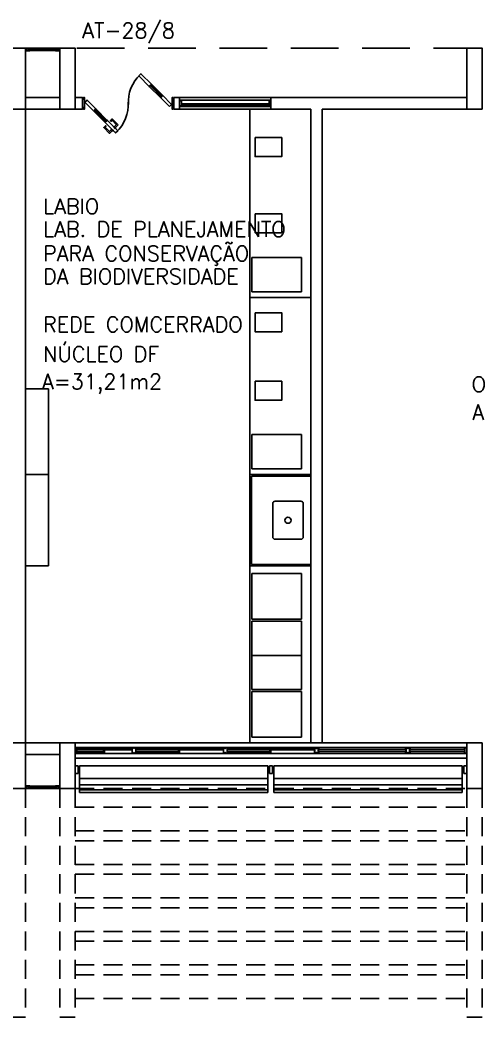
# Model space of a CAD drawing. Header units: millimetres. Extents: x 2128 to 2646, y 1972 to 2207.
# Drawn here: x 2334.74 to 2340.76, y 2006.32 to 2019.41 of the extents above; entities that cross this region are included whole.
import ezdxf

# ---------------------------------------------------------------- set-up
doc = ezdxf.new("R2010")
doc.units = ezdxf.units.MM
doc.linetypes.add('HIDDEN', pattern=[0.375, 0.25, -0.125])
doc.linetypes.add('HIDDEN2', pattern=[4.7625, 3.175, -1.5875])
for name, color, linetype in [('AM-PROJEÇÃO', 1, 'HIDDEN2'), ('AR-ALV', 2, 'Continuous'), ('AR-ARMÁRIOINF', 1, 'Continuous'), ('AR-ARMÁRIOSUP', 1, 'Continuous'), ('AR-BANCADAS', 1, 'Continuous'), ('AR-ESQ', 1, 'Continuous'), ('AR-ESTC', 3, 'Continuous'), ('AR-LAY-OUT-EQUIPAMENTOS', 1, 'Continuous'), ('AR-PORTA', 1, 'Continuous'), ('AR-PROJ', 1, 'HIDDEN'), ('BC- VISTA', 1, 'Continuous'), ('BC-CUBA', 1, 'Continuous'), ('BR-LINHAS', 1, 'Continuous'), ('BR-MONTANTE', 242, 'Continuous'), ('BR-PAINEL', 1, 'Continuous'), ('BR-SUPORTE', 1, 'Continuous'), ('COZ1', 1, 'Continuous'), ('DT-ESQ-BAGUETE-C', 1, 'Continuous'), ('DT-ESQ-BAGUETE-V', 1, 'Continuous'), ('DT-ESQ-CHAPA DOBRADA-V', 1, 'Continuous'), ('DT-ESQ-MARCO-V', 1, 'Continuous'), ('DT-ESQ-PERFIL CADEIRA-C', 2, 'Continuous'), ('DT-ESQ-PERFIL CADEIRA-V', 2, 'Continuous'), ('DT-ESQ-PERFIL U SIMPLES-C', 2, 'Continuous'), ('DT-ESQ-PERFIL U-C', 2, 'Continuous'), ('DT-ESQ-PERFIL U-V', 1, 'Continuous'), ('DT-ESQ-VENEZIANA-C', 1, 'Continuous'), ('DT-ESQ-VENEZIANA-V', 1, 'Continuous'), ('DT-ESQ-VIDRO-C', 2, 'Continuous'), ('DT-TXTMOD', 1, 'Continuous'), ('ENDEREÇO', 2, 'Continuous'), ('maçaneta', 1, 'Continuous'), ('mov', 1, 'Continuous'), ('PG-PROJ', 1, 'HIDDEN'), ('PM-PERFIL U-C', 2, 'Continuous'), ('PM-VIDRO', 2, 'Continuous'), ('pm1', 2, 'Continuous'), ('pm2', 2, 'Continuous'), ('TEXTO', 2, 'Continuous'), ('Área', 2, 'Continuous')]:
    doc.layers.add(name, color=color, linetype=linetype)
doc.styles.add('S10', font='simplex.shx', dxfattribs={"height": 0.1})
doc.styles.add('UNB-100', font='simplex.shx', dxfattribs={"height": 0.2})
doc.styles.add('UNB1-100', font='simplex.shx', dxfattribs={"height": 0.2})

# ---------------------------------------------------------------- blocks, each defined once
blk = doc.blocks.new('CUBAbnc-01P')
at = {"layer": 'COZ1'}
for p, q in [((-0.25, -0.4705), (-0.25, -0.1305)), ((-0.22, -0.1005), (0.22, -0.1005)), ((0.25, -0.4705), (0.25, -0.1305)), ((-0.22, -0.5005), (0.22, -0.5005))]:
    blk.add_line(p, q, dxfattribs=at)
blk.add_circle((0, -0.3005), 0.04, dxfattribs=at)
for centre, start, end in [((-0.22, -0.1305), 90, 180), ((0.22, -0.1305), 0, 90), ((-0.22, -0.4705), 180, 270), ((0.22, -0.4705), 270, 0)]:
    blk.add_arc(centre, 0.03, start, end, dxfattribs=at)
blk = doc.blocks.new('BCP01')
at = {"layer": 'BC- VISTA'}
for p, q in [((0, -0.02), (0.78, -0.02)), ((0.78, -0.02), (0.78, -1.18)), ((0.78, -1.18), (0, -1.18))]:
    blk.add_line(p, q, dxfattribs=at)
blk.add_lwpolyline([(0.8, 0), (0.8, -1.2), (0, -1.2), (0, 0)], close=True, dxfattribs=at)
at = {"layer": 'BC-CUBA', "rotation": 90}
blk.add_blockref('CUBAbnc-01P', (0, -0.6), dxfattribs=at)
blk = doc.blocks.new('PS3')
at = {"layer": 'AM-PROJEÇÃO'}
blk.add_lwpolyline([(0.3, 0), (0.3, -1.125), (0, -1.125), (0, 0)], close=True, dxfattribs=at)
blk = doc.blocks.new('PS4')
at = {"layer": 'AM-PROJEÇÃO'}
blk.add_lwpolyline([(0.3, 0), (0.3, -1.2), (0, -1.2), (0, 0)], close=True, dxfattribs=at)
blk = doc.blocks.new('BCP17')
at = {"layer": 'BC- VISTA'}
blk.add_lwpolyline([(0.8, 0), (0.8, -2.325), (0, -2.325), (0, 0)], close=True, dxfattribs=at)
blk = doc.blocks.new('AIRG2')
at = {"layer": 'AM-PROJEÇÃO'}
blk.add_lwpolyline([(0, 0), (0.6, 0), (0.6, -0.65), (0, -0.65)], close=True, dxfattribs=at)
blk = doc.blocks.new('AIRG1')
at = {"layer": 'AM-PROJEÇÃO'}
blk.add_lwpolyline([(0, 0), (0.45, 0), (0.45, -0.65), (0, -0.65)], close=True, dxfattribs=at)
blk = doc.blocks.new('BCP18')
at = {"layer": 'BC- VISTA'}
blk.add_lwpolyline([(0.8, 0), (0.8, -2.475), (0, -2.475), (0, 0)], close=True, dxfattribs=at)
blk = doc.blocks.new('EF39-P')
at = {"layer": 'DT-ESQ-BAGUETE-C', "ltscale": 0.1}
for points in [[(0.073, -0.125), (0.06, -0.125), (0.06, -0.124), (0.073, -0.124, 0.414214), (0.073, -0.123), (0.073, -0.112, 0.414214), (0.073, -0.112), (0.06, -0.112), (0.06, -0.11), (0.073, -0.11, -0.414214), (0.075, -0.112), (0.075, -0.124, -0.414214)], [(0.339, -0.125), (0.352, -0.125), (0.352, -0.124), (0.339, -0.124, -0.414214), (0.339, -0.123), (0.339, -0.112, -0.414214), (0.339, -0.112), (0.352, -0.112), (0.352, -0.11), (0.339, -0.11, 0.414214), (0.337, -0.112), (0.337, -0.124, 0.414214)], [(0.422, -0.08), (0.409, -0.08), (0.409, -0.078), (0.422, -0.078, 0.414214), (0.422, -0.078), (0.422, -0.067, 0.414214), (0.422, -0.067), (0.409, -0.067), (0.409, -0.065), (0.422, -0.065, -0.414214), (0.424, -0.067), (0.424, -0.078, -0.414214)], [(0.702, -0.08), (0.715, -0.08), (0.715, -0.078), (0.702, -0.078, -0.414214), (0.702, -0.078), (0.702, -0.067, -0.414214), (0.702, -0.067), (0.715, -0.067), (0.715, -0.065), (0.702, -0.065, 0.414214), (0.7, -0.067), (0.7, -0.078, 0.414214)], [(0.848, -0.125), (0.835, -0.125), (0.835, -0.124), (0.848, -0.124, 0.414214), (0.848, -0.123), (0.848, -0.112, 0.414214), (0.848, -0.112), (0.835, -0.112), (0.835, -0.11), (0.848, -0.11, -0.414214), (0.85, -0.112), (0.85, -0.124, -0.414214)], [(1.326, -0.125), (1.34, -0.125), (1.34, -0.124), (1.327, -0.124, -0.414214), (1.326, -0.123), (1.326, -0.112, -0.414214), (1.327, -0.112), (1.34, -0.112), (1.34, -0.11), (1.326, -0.11, 0.414214), (1.325, -0.112), (1.325, -0.124, 0.414214)], [(1.41, -0.08), (1.396, -0.08), (1.396, -0.078), (1.409, -0.078, 0.414214), (1.41, -0.078), (1.41, -0.067, 0.414214), (1.409, -0.067), (1.396, -0.067), (1.396, -0.065), (1.41, -0.065, -0.414214), (1.411, -0.067), (1.411, -0.078, -0.414214)], [(1.901, -0.08), (1.915, -0.08), (1.915, -0.078), (1.902, -0.078, -0.414214), (1.901, -0.078), (1.901, -0.067, -0.414214), (1.902, -0.067), (1.915, -0.067), (1.915, -0.065), (1.901, -0.065, 0.414214), (1.9, -0.067), (1.9, -0.078, 0.414214)], [(2.048, -0.125), (2.035, -0.125), (2.035, -0.124), (2.048, -0.124, 0.414214), (2.048, -0.123), (2.048, -0.112, 0.414214), (2.048, -0.112), (2.035, -0.112), (2.035, -0.11), (2.048, -0.11, -0.414214), (2.05, -0.112), (2.05, -0.124, -0.414214)], [(2.526, -0.125), (2.54, -0.125), (2.54, -0.124), (2.527, -0.124, -0.414214), (2.526, -0.123), (2.526, -0.112, -0.414214), (2.527, -0.112), (2.54, -0.112), (2.54, -0.11), (2.526, -0.11, 0.414214), (2.525, -0.112), (2.525, -0.124, 0.414214)], [(2.61, -0.08), (2.596, -0.08), (2.596, -0.078), (2.609, -0.078, 0.414214), (2.61, -0.078), (2.61, -0.067, 0.414214), (2.609, -0.067), (2.596, -0.067), (2.596, -0.065), (2.61, -0.065, -0.414214), (2.611, -0.067), (2.611, -0.078, -0.414214)], [(3.101, -0.08), (3.115, -0.08), (3.115, -0.078), (3.102, -0.078, -0.414214), (3.101, -0.078), (3.101, -0.067, -0.414214), (3.102, -0.067), (3.115, -0.067), (3.115, -0.065), (3.101, -0.065, 0.414214), (3.1, -0.067), (3.1, -0.078, 0.414214)]]:
    blk.add_lwpolyline(points, format="xyb", close=True, dxfattribs=at)
at = {"layer": 'DT-ESQ-BAGUETE-V', "ltscale": 0.1}
for p, q in [((0.073, -0.11), (0.339, -0.11)), ((0.422, -0.065), (0.702, -0.065)), ((0.848, -0.11), (1.326, -0.11)), ((1.41, -0.065), (1.901, -0.065)), ((2.048, -0.11), (2.526, -0.11)), ((2.61, -0.065), (3.101, -0.065))]:
    blk.add_line(p, q, dxfattribs=at)
at = {"layer": 'DT-ESQ-CHAPA DOBRADA-V', "ltscale": 0.1}
for p, q in [((0.025, -0.077), (0.374, -0.077)), ((0.025, -0.08), (0.374, -0.08)), ((0.8, -0.077), (1.361, -0.077)), ((0.8, -0.08), (1.361, -0.08)), ((2, -0.077), (2.561, -0.077)), ((2, -0.08), (2.561, -0.08))]:
    blk.add_line(p, q, dxfattribs=at)
at = {"layer": 'DT-ESQ-MARCO-V', "ltscale": 0.1}
for p, q in [((3.198, -0.06), (4.351, -0.06)), ((4.398, -0.06), (5.126, -0.06)), ((3.198, -0.14), (4.351, -0.14)), ((4.398, -0.14), (5.126, -0.14))]:
    blk.add_line(p, q, dxfattribs=at)
at = {"layer": 'DT-ESQ-PERFIL CADEIRA-C', "ltscale": 0.1}
for p, q in [((0.376, -0.088), (0.422, -0.088)), ((0.75, -0.088), (0.702, -0.088)), ((1.363, -0.088), (1.41, -0.088)), ((1.95, -0.088), (1.901, -0.088)), ((2.563, -0.088), (2.61, -0.088)), ((3.15, -0.088), (3.101, -0.088)), ((0.025, -0.134), (0.073, -0.134)), ((0.385, -0.134), (0.339, -0.134)), ((0.8, -0.134), (0.848, -0.134)), ((1.373, -0.134), (1.326, -0.134)), ((2, -0.134), (2.048, -0.134)), ((2.573, -0.134), (2.526, -0.134))]:
    blk.add_line(p, q, dxfattribs=at)
for points in [[(0.073, -0.135), (0.025, -0.135), (0.025, -0.134), (0.06, -0.134, -0.198912), (0.059, -0.133, -0.198913), (0.058, -0.132), (0.058, -0.112, 0.414214), (0.058, -0.112), (0.025, -0.112), (0.025, -0.11), (0.058, -0.11, -0.414214), (0.06, -0.112), (0.06, -0.124), (0.06, -0.125), (0.06, -0.132), (0.073, -0.132, -1)], [(0.339, -0.132, 1), (0.339, -0.135), (0.385, -0.135, 0.414214), (0.387, -0.133), (0.387, -0.112, 0.414214), (0.385, -0.11), (0.354, -0.11, 0.414214), (0.352, -0.112), (0.352, -0.132)], [(0.352, -0.134, 0.198913), (0.354, -0.133, 0.198913), (0.354, -0.132), (0.354, -0.112, -0.414214), (0.354, -0.112), (0.385, -0.112, -0.414214), (0.386, -0.112), (0.386, -0.133, -0.414214), (0.385, -0.134)], [(0.422, -0.087, -1), (0.422, -0.09), (0.376, -0.09, -0.414214), (0.374, -0.088), (0.374, -0.067, -0.414214), (0.376, -0.065), (0.407, -0.065, -0.414214), (0.409, -0.067), (0.409, -0.087)], [(0.409, -0.088, -0.198913), (0.408, -0.088, -0.198913), (0.407, -0.087), (0.407, -0.067, 0.414214), (0.407, -0.067), (0.376, -0.067, 0.414214), (0.375, -0.067), (0.375, -0.088, 0.414214), (0.376, -0.088)], [(0.702, -0.09), (0.75, -0.09), (0.75, -0.088), (0.715, -0.088, 0.198912), (0.716, -0.088, 0.198913), (0.716, -0.087), (0.716, -0.067, -0.414214), (0.717, -0.067), (0.75, -0.067), (0.75, -0.065), (0.716, -0.065, 0.414214), (0.715, -0.067), (0.715, -0.078), (0.715, -0.08), (0.715, -0.087), (0.702, -0.087, 1)], [(0.848, -0.135), (0.8, -0.135), (0.8, -0.134), (0.835, -0.134, -0.198912), (0.834, -0.133, -0.198913), (0.833, -0.132), (0.833, -0.112, 0.414214), (0.833, -0.112), (0.8, -0.112), (0.8, -0.11), (0.833, -0.11, -0.414214), (0.835, -0.112), (0.835, -0.124), (0.835, -0.125), (0.835, -0.132), (0.848, -0.132, -1)], [(1.326, -0.132, 1), (1.326, -0.135), (1.373, -0.135, 0.414214), (1.375, -0.133), (1.375, -0.112, 0.414214), (1.373, -0.11), (1.341, -0.11, 0.414214), (1.34, -0.112), (1.34, -0.132)], [(1.34, -0.134, 0.198913), (1.341, -0.133, 0.198913), (1.341, -0.132), (1.341, -0.112, -0.414214), (1.342, -0.112), (1.373, -0.112, -0.414214), (1.373, -0.112), (1.373, -0.133, -0.414214), (1.373, -0.134)], [(1.41, -0.087, -1), (1.41, -0.09), (1.363, -0.09, -0.414214), (1.361, -0.088), (1.361, -0.067, -0.414214), (1.363, -0.065), (1.395, -0.065, -0.414214), (1.396, -0.067), (1.396, -0.087)], [(1.396, -0.088, -0.198913), (1.395, -0.088, -0.198913), (1.395, -0.087), (1.395, -0.067, 0.414214), (1.394, -0.067), (1.363, -0.067, 0.414214), (1.363, -0.067), (1.363, -0.088, 0.414214), (1.363, -0.088)], [(1.901, -0.09), (1.95, -0.09), (1.95, -0.088), (1.915, -0.088, 0.198912), (1.916, -0.088, 0.198913), (1.916, -0.087), (1.916, -0.067, -0.414214), (1.917, -0.067), (1.95, -0.067), (1.95, -0.065), (1.916, -0.065, 0.414214), (1.915, -0.067), (1.915, -0.078), (1.915, -0.08), (1.915, -0.087), (1.901, -0.087, 1)], [(2.048, -0.135), (2, -0.135), (2, -0.134), (2.035, -0.134, -0.198912), (2.034, -0.133, -0.198913), (2.033, -0.132), (2.033, -0.112, 0.414214), (2.033, -0.112), (2, -0.112), (2, -0.11), (2.033, -0.11, -0.414214), (2.035, -0.112), (2.035, -0.124), (2.035, -0.125), (2.035, -0.132), (2.048, -0.132, -1)], [(2.526, -0.132, 1), (2.526, -0.135), (2.573, -0.135, 0.414214), (2.575, -0.133), (2.575, -0.112, 0.414214), (2.573, -0.11), (2.541, -0.11, 0.414214), (2.54, -0.112), (2.54, -0.132)], [(2.54, -0.134, 0.198913), (2.541, -0.133, 0.198913), (2.541, -0.132), (2.541, -0.112, -0.414214), (2.542, -0.112), (2.573, -0.112, -0.414214), (2.573, -0.112), (2.573, -0.133, -0.414214), (2.573, -0.134)], [(2.61, -0.087, -1), (2.61, -0.09), (2.563, -0.09, -0.414214), (2.561, -0.088), (2.561, -0.067, -0.414214), (2.563, -0.065), (2.595, -0.065, -0.414214), (2.596, -0.067), (2.596, -0.087)], [(2.596, -0.088, -0.198913), (2.595, -0.088, -0.198913), (2.595, -0.087), (2.595, -0.067, 0.414214), (2.594, -0.067), (2.563, -0.067, 0.414214), (2.563, -0.067), (2.563, -0.088, 0.414214), (2.563, -0.088)], [(3.101, -0.09), (3.15, -0.09), (3.15, -0.088), (3.115, -0.088, 0.198912), (3.116, -0.088, 0.198913), (3.116, -0.087), (3.116, -0.067, -0.414214), (3.117, -0.067), (3.15, -0.067), (3.15, -0.065), (3.116, -0.065, 0.414214), (3.115, -0.067), (3.115, -0.078), (3.115, -0.08), (3.115, -0.087), (3.101, -0.087, 1)]]:
    blk.add_lwpolyline(points, format="xyb", close=True, dxfattribs=at)
at = {"layer": 'DT-ESQ-PERFIL CADEIRA-V', "ltscale": 0.1}
for p, q in [((0.407, -0.09), (0.702, -0.09)), ((1.395, -0.09), (1.901, -0.09)), ((2.595, -0.09), (3.101, -0.09)), ((0.073, -0.135), (0.339, -0.135)), ((0.848, -0.135), (1.326, -0.135)), ((2.048, -0.135), (2.526, -0.135))]:
    blk.add_line(p, q, dxfattribs=at)
at = {"layer": 'DT-ESQ-PERFIL U SIMPLES-C', "ltscale": 0.1}
for points in [[(0.376, -0.102), (0.384, -0.102), (0.384, -0.1), (0.376, -0.1, -0.414214), (0.375, -0.1), (0.375, -0.092, -0.414214), (0.376, -0.091), (0.384, -0.091), (0.384, -0.09), (0.376, -0.09, 0.414214), (0.374, -0.092), (0.374, -0.1, 0.414214)], [(0.385, -0.098), (0.377, -0.098), (0.377, -0.1), (0.385, -0.1, -0.414214), (0.386, -0.1), (0.386, -0.108, -0.414214), (0.385, -0.108), (0.377, -0.108), (0.377, -0.11), (0.385, -0.11, 0.414214), (0.387, -0.108), (0.387, -0.1, 0.414214)], [(1.363, -0.102), (1.371, -0.102), (1.371, -0.1), (1.363, -0.1, -0.414214), (1.363, -0.1), (1.363, -0.092, -0.414214), (1.363, -0.091), (1.371, -0.091), (1.371, -0.09), (1.363, -0.09, 0.414214), (1.361, -0.092), (1.361, -0.1, 0.414214)], [(1.373, -0.098), (1.365, -0.098), (1.365, -0.1), (1.373, -0.1, -0.414214), (1.373, -0.1), (1.373, -0.108, -0.414214), (1.373, -0.108), (1.365, -0.108), (1.365, -0.11), (1.373, -0.11, 0.414214), (1.375, -0.108), (1.375, -0.1, 0.414214)], [(2.563, -0.102), (2.571, -0.102), (2.571, -0.1), (2.563, -0.1, -0.414214), (2.563, -0.1), (2.563, -0.092, -0.414214), (2.563, -0.091), (2.571, -0.091), (2.571, -0.09), (2.563, -0.09, 0.414214), (2.561, -0.092), (2.561, -0.1, 0.414214)], [(2.573, -0.098), (2.565, -0.098), (2.565, -0.1), (2.573, -0.1, -0.414214), (2.573, -0.1), (2.573, -0.108, -0.414214), (2.573, -0.108), (2.565, -0.108), (2.565, -0.11), (2.573, -0.11, 0.414214), (2.575, -0.108), (2.575, -0.1, 0.414214)]]:
    blk.add_lwpolyline(points, format="xyb", close=True, dxfattribs=at)
at = {"layer": 'DT-ESQ-PERFIL U-C', "ltscale": 0.1}
for points in [[(0, -0.062, -0.414214), (0.001, -0.06), (0.023, -0.06, -0.414214), (0.025, -0.062), (0.025, -0.139, -0.414214), (0.023, -0.14), (0.001, -0.14, -0.414214), (0, -0.139), (0, -0.125), (0.001, -0.125), (0.001, -0.138, 0.414214), (0.002, -0.139), (0.023, -0.139, 0.414214), (0.023, -0.138), (0.023, -0.062, 0.414214), (0.023, -0.062), (0.002, -0.062, 0.414214), (0.001, -0.062), (0.001, -0.075), (0, -0.075)], [(0.775, -0.062, 0.414214), (0.773, -0.06), (0.751, -0.06, 0.414214), (0.75, -0.062), (0.75, -0.139, 0.414214), (0.751, -0.14), (0.773, -0.14, 0.414214), (0.775, -0.139), (0.775, -0.125), (0.773, -0.125), (0.773, -0.138, -0.414214), (0.773, -0.139), (0.752, -0.139, -0.414214), (0.751, -0.138), (0.751, -0.062, -0.414214), (0.752, -0.062), (0.773, -0.062, -0.414214), (0.773, -0.062), (0.773, -0.075), (0.775, -0.075)], [(0.775, -0.062, -0.414214), (0.776, -0.06), (0.798, -0.06, -0.414214), (0.8, -0.062), (0.8, -0.139, -0.414214), (0.798, -0.14), (0.776, -0.14, -0.414214), (0.775, -0.139), (0.775, -0.125), (0.776, -0.125), (0.776, -0.138, 0.414214), (0.777, -0.139), (0.798, -0.139, 0.414214), (0.798, -0.138), (0.798, -0.062, 0.414214), (0.798, -0.062), (0.777, -0.062, 0.414214), (0.776, -0.062), (0.776, -0.075), (0.775, -0.075)], [(1.975, -0.062, 0.414214), (1.973, -0.06), (1.951, -0.06, 0.414214), (1.95, -0.062), (1.95, -0.139, 0.414214), (1.951, -0.14), (1.973, -0.14, 0.414214), (1.975, -0.139), (1.975, -0.125), (1.973, -0.125), (1.973, -0.138, -0.414214), (1.973, -0.139), (1.952, -0.139, -0.414214), (1.951, -0.138), (1.951, -0.062, -0.414214), (1.952, -0.062), (1.973, -0.062, -0.414214), (1.973, -0.062), (1.973, -0.075), (1.975, -0.075)], [(1.975, -0.062, -0.414214), (1.976, -0.06), (1.998, -0.06, -0.414214), (2, -0.062), (2, -0.139, -0.414214), (1.998, -0.14), (1.976, -0.14, -0.414214), (1.975, -0.139), (1.975, -0.125), (1.976, -0.125), (1.976, -0.138, 0.414214), (1.977, -0.139), (1.998, -0.139, 0.414214), (1.998, -0.138), (1.998, -0.062, 0.414214), (1.998, -0.062), (1.977, -0.062, 0.414214), (1.976, -0.062), (1.976, -0.075), (1.975, -0.075)], [(3.175, -0.062, 0.414214), (3.173, -0.06), (3.151, -0.06, 0.414214), (3.15, -0.062), (3.15, -0.139, 0.414214), (3.151, -0.14), (3.173, -0.14, 0.414214), (3.175, -0.139), (3.175, -0.125), (3.173, -0.125), (3.173, -0.138, -0.414214), (3.173, -0.139), (3.152, -0.139, -0.414214), (3.151, -0.138), (3.151, -0.062, -0.414214), (3.152, -0.062), (3.173, -0.062, -0.414214), (3.173, -0.062), (3.173, -0.075), (3.175, -0.075)], [(3.2, -0.123), (3.2, -0.086), (3.213, -0.086, 1), (3.213, -0.083), (3.2, -0.083), (3.2, -0.062, 0.414214), (3.198, -0.06), (3.176, -0.06, 0.414214), (3.175, -0.062), (3.175, -0.075), (3.176, -0.075), (3.176, -0.062), (3.198, -0.062), (3.198, -0.083, 0.414214), (3.2, -0.084, 0.414214), (3.198, -0.086), (3.198, -0.123), (3.198, -0.139), (3.176, -0.139), (3.176, -0.125), (3.175, -0.125), (3.175, -0.139, 0.414214), (3.176, -0.14), (3.198, -0.14, 0.414214), (3.2, -0.139)], [(3.215, -0.086), (3.201, -0.086, 0.414214), (3.2, -0.087), (3.2, -0.114, 0.414214), (3.201, -0.116), (3.215, -0.116), (3.215, -0.114), (3.201, -0.114), (3.201, -0.087), (3.215, -0.087)], [(4.35, -0.123), (4.35, -0.086), (4.336, -0.086, -1), (4.336, -0.083), (4.35, -0.083), (4.35, -0.062, -0.414214), (4.351, -0.06), (4.373, -0.06, -0.414214), (4.375, -0.062), (4.375, -0.075), (4.373, -0.075), (4.373, -0.062), (4.351, -0.062), (4.351, -0.083, -0.414214), (4.35, -0.084, -0.414214), (4.351, -0.086), (4.351, -0.123), (4.351, -0.139), (4.373, -0.139), (4.373, -0.125), (4.375, -0.125), (4.375, -0.139, -0.414214), (4.373, -0.14), (4.351, -0.14, -0.414214), (4.35, -0.139)], [(4.335, -0.086), (4.348, -0.086, -0.414214), (4.35, -0.087), (4.35, -0.114, -0.414214), (4.348, -0.116), (4.335, -0.116), (4.335, -0.114), (4.348, -0.114), (4.348, -0.087), (4.335, -0.087)], [(4.4, -0.123), (4.4, -0.086), (4.413, -0.086, 1), (4.413, -0.083), (4.4, -0.083), (4.4, -0.062, 0.414214), (4.398, -0.06), (4.376, -0.06, 0.414214), (4.375, -0.062), (4.375, -0.075), (4.376, -0.075), (4.376, -0.062), (4.398, -0.062), (4.398, -0.083, 0.414214), (4.4, -0.084, 0.414214), (4.398, -0.086), (4.398, -0.123), (4.398, -0.139), (4.376, -0.139), (4.376, -0.125), (4.375, -0.125), (4.375, -0.139, 0.414214), (4.376, -0.14), (4.398, -0.14, 0.414214), (4.4, -0.139)], [(4.415, -0.086), (4.401, -0.086, 0.414214), (4.4, -0.087), (4.4, -0.114, 0.414214), (4.401, -0.116), (4.415, -0.116), (4.415, -0.114), (4.401, -0.114), (4.401, -0.087), (4.415, -0.087)], [(5.125, -0.123), (5.125, -0.086), (5.111, -0.086, -1), (5.111, -0.083), (5.125, -0.083), (5.125, -0.062, -0.414214), (5.126, -0.06), (5.148, -0.06, -0.414214), (5.15, -0.062), (5.15, -0.075), (5.148, -0.075), (5.148, -0.062), (5.126, -0.062), (5.126, -0.083, -0.414214), (5.125, -0.084, -0.414214), (5.126, -0.086), (5.126, -0.123), (5.126, -0.139), (5.148, -0.139), (5.148, -0.125), (5.15, -0.125), (5.15, -0.139, -0.414214), (5.148, -0.14), (5.126, -0.14, -0.414214), (5.125, -0.139)], [(5.11, -0.086), (5.123, -0.086, -0.414214), (5.125, -0.087), (5.125, -0.114, -0.414214), (5.123, -0.116), (5.11, -0.116), (5.11, -0.114), (5.123, -0.114), (5.123, -0.087), (5.11, -0.087)]]:
    blk.add_lwpolyline(points, format="xyb", close=True, dxfattribs=at)
for points in [[(3.2, -0.084), (3.213, -0.084)], [(4.35, -0.084), (4.336, -0.084)], [(4.4, -0.084), (4.413, -0.084)], [(5.125, -0.084), (5.111, -0.084)]]:
    blk.add_lwpolyline(points, dxfattribs=at)
at = {"layer": 'DT-ESQ-PERFIL U-V', "ltscale": 0.1}
for p, q in [((0.023, -0.06), (0.751, -0.06)), ((0.798, -0.06), (1.951, -0.06)), ((1.998, -0.06), (3.151, -0.06)), ((0.023, -0.14), (0.751, -0.14)), ((0.798, -0.14), (1.951, -0.14)), ((1.998, -0.14), (3.151, -0.14))]:
    blk.add_line(p, q, dxfattribs=at)
at = {"layer": 'DT-ESQ-VENEZIANA-C', "ltscale": 0.1}
for p, q in [((3.201, -0.113), (4.348, -0.113)), ((3.201, -0.114), (4.348, -0.114)), ((4.401, -0.113), (5.123, -0.113)), ((4.401, -0.114), (5.123, -0.114))]:
    blk.add_line(p, q, dxfattribs=at)
at = {"layer": 'DT-ESQ-VENEZIANA-V', "ltscale": 0.1}
for p, q in [((3.201, -0.087), (4.348, -0.087)), ((4.401, -0.087), (5.123, -0.087))]:
    blk.add_line(p, q, dxfattribs=at)
at = {"layer": 'DT-ESQ-VIDRO-C', "ltscale": 0.1}
for points in [[(0.063, -0.13), (0.063, -0.127), (0.349, -0.127), (0.349, -0.13)], [(0.712, -0.085), (0.712, -0.082), (0.411, -0.082), (0.411, -0.085)], [(0.838, -0.13), (0.838, -0.127), (1.337, -0.127), (1.337, -0.13)], [(1.912, -0.085), (1.912, -0.082), (1.399, -0.082), (1.399, -0.085)], [(2.038, -0.13), (2.038, -0.127), (2.537, -0.127), (2.537, -0.13)], [(3.112, -0.085), (3.112, -0.082), (2.599, -0.082), (2.599, -0.085)]]:
    blk.add_lwpolyline(points, close=True, dxfattribs=at)
at = {"layer": 'DT-TXTMOD', "ltscale": 0.1, "style": 'S10', "flags": 3}
for tag, p in [('M01', (0.025, -0.28)), ('M02', (0.325, -0.28)), ('M03', (0.627, -0.28)), ('M04', (0.929, -0.28)), ('M05', (1.231, -0.28)), ('M06', (1.532, -0.28)), ('M07', (1.834, -0.28)), ('M08', (2.136, -0.28)), ('M09', (2.438, -0.28)), ('M10', (2.739, -0.28)), ('M11', (3.041, -0.28)), ('M12', (3.343, -0.28)), ('M13', (3.645, -0.28)), ('M14', (3.946, -0.28)), ('M15', (4.248, -0.28)), ('M16', (4.55, -0.28)), ('M17', (4.852, -0.28))]:
    blk.add_attdef(tag, p, '', height=0.1, dxfattribs=at)
blk = doc.blocks.new('EF01-P')
at = {"layer": 'DT-ESQ-BAGUETE-C', "ltscale": 0.1}
for points in [[(0.002, 0.035), (0.015, 0.035), (0.015, 0.033), (0.002, 0.033), (0.002, 0.005), (0.015, 0.005), (0.015, 0.004), (0.002, 0.004, -0.414214), (0, 0.005), (0, 0.033, -0.414214)], [(0.448, 0.035), (0.435, 0.035), (0.435, 0.033), (0.448, 0.033), (0.448, 0.005), (0.435, 0.005), (0.435, 0.004), (0.448, 0.004, 0.414214), (0.45, 0.005), (0.45, 0.033, 0.414214)]]:
    blk.add_lwpolyline(points, format="xyb", close=True, dxfattribs=at)
at = {"layer": 'DT-ESQ-PERFIL CADEIRA-C', "ltscale": 0.1}
for points in [[(0.01, 0.002), (0.01, 0.003), (0.002, 0.003, 1), (0.002, 0), (0.015, 0, 0.414214), (0.016, 0.002), (0.016, 0.033), (0.043, 0.033)], [(0.043, 0.006), (0.018, 0.006), (0.018, 0.016), (0.016, 0.016), (0.016, 0.006, 0.414214), (0.018, 0.005), (0.043, 0.005), (0.056, 0.005, 1), (0.056, 0.008), (0.043, 0.008), (0.043, 0.02), (0.043, 0.032), (0.056, 0.032, 1), (0.056, 0.035), (0.043, 0.035), (0.016, 0.035, 0.414214), (0.015, 0.033), (0.015, 0.002), (0.002, 0.002)], [(0.041, 0.02), (0.041, 0.032, -0.414214), (0.043, 0.033), (0.056, 0.033)], [(0.041, 0.02), (0.041, 0.008, 0.414214), (0.043, 0.006), (0.056, 0.006)], [(0.407, 0.006), (0.432, 0.006), (0.432, 0.016), (0.433, 0.016), (0.433, 0.006, -0.414214), (0.432, 0.005), (0.407, 0.005), (0.394, 0.005, -1), (0.394, 0.008), (0.407, 0.008), (0.407, 0.02), (0.407, 0.032), (0.394, 0.032, -1), (0.394, 0.035), (0.407, 0.035), (0.433, 0.035, -0.414214), (0.435, 0.033), (0.435, 0.002), (0.448, 0.002)], [(0.408, 0.02), (0.408, 0.032, 0.414214), (0.407, 0.033), (0.394, 0.033)], [(0.408, 0.02), (0.408, 0.008, -0.414214), (0.407, 0.006), (0.394, 0.006)], [(0.44, 0.002), (0.44, 0.003), (0.448, 0.003, -1), (0.448, 0), (0.435, 0, -0.414214), (0.433, 0.002), (0.433, 0.033), (0.407, 0.033)]]:
    blk.add_lwpolyline(points, format="xyb", dxfattribs=at)
at = {"layer": 'DT-ESQ-PERFIL CADEIRA-V', "ltscale": 0.1}
blk.add_line((0.015, 0), (0.435, 0), dxfattribs=at)
at = {"layer": 'DT-ESQ-VENEZIANA-C', "ltscale": 0.1}
for p, q in [((0.043, 0.011), (0.407, 0.011)), ((0.043, 0.009), (0.407, 0.009))]:
    blk.add_line(p, q, dxfattribs=at)
at = {"layer": 'DT-ESQ-VENEZIANA-V', "ltscale": 0.1}
blk.add_line((0.043, 0.031), (0.407, 0.031), dxfattribs=at)
blk = doc.blocks.new('BR-MODULO1')
at = {"layer": 'BR-LINHAS'}
for p, q in [((0.06, -0.265), (2.535, -0.265)), ((0.06, -0.352), (2.535, -0.352)), ((2.615, -0.265), (5.09, -0.265)), ((2.615, -0.352), (5.09, -0.352)), ((0.06, -0.415), (2.535, -0.415)), ((2.615, -0.415), (5.09, -0.415))]:
    blk.add_line(p, q, dxfattribs=at)
at = {"layer": 'BR-MONTANTE'}
for p, q in [((0, -0.1), (0, -0.2)), ((0, -0.1), (0.04, -0.1)), ((0.04, -0.1), (0.04, -0.2)), ((2.555, -0.1), (2.595, -0.1)), ((2.555, -0.1), (2.555, -0.2)), ((2.595, -0.1), (2.595, -0.2)), ((5.11, -0.1), (5.11, -0.2)), ((5.11, -0.1), (5.15, -0.1)), ((5.15, -0.1), (5.15, -0.2)), ((0, -0.2), (0.04, -0.2)), ((2.555, -0.2), (2.595, -0.2)), ((5.11, -0.2), (5.15, -0.2))]:
    blk.add_line(p, q, dxfattribs=at)
at = {"layer": 'BR-PAINEL'}
for p, q in [((0.06, -0.1), (2.535, -0.1)), ((0.06, -0.1), (0.06, -0.45)), ((2.535, -0.1), (2.535, -0.45)), ((2.615, -0.1), (2.615, -0.45)), ((2.615, -0.1), (5.09, -0.1)), ((5.09, -0.1), (5.09, -0.45)), ((0.06, -0.45), (2.535, -0.45)), ((2.615, -0.45), (5.09, -0.45))]:
    blk.add_line(p, q, dxfattribs=at)
at = {"layer": 'BR-SUPORTE'}
for p, q in [((0.04, -0.14), (0.06, -0.14)), ((0.04, -0.16), (0.06, -0.16)), ((0.05, -0.14), (0.05, -0.16)), ((2.535, -0.14), (2.555, -0.14)), ((2.535, -0.16), (2.555, -0.16)), ((2.545, -0.14), (2.545, -0.16)), ((2.615, -0.14), (2.595, -0.14)), ((2.615, -0.16), (2.595, -0.16)), ((2.605, -0.14), (2.605, -0.16)), ((5.09, -0.14), (5.11, -0.14)), ((5.09, -0.16), (5.11, -0.16)), ((5.1, -0.14), (5.1, -0.16))]:
    blk.add_line(p, q, dxfattribs=at)
blk = doc.blocks.new('PG-MODULO1-PJ-B')
at = {"layer": 'PG-PROJ'}
for p, q in [((0, 0), (0, -3)), ((5.55, 0), (5.55, -3)), ((0.2, 0), (5.35, 0)), ((0.2, 0), (0.2, -3)), ((5.35, 0), (5.35, -3)), ((0.2, -0.245), (5.35, -0.245)), ((0.2, -0.555), (5.35, -0.555)), ((0.2, -0.685), (5.35, -0.685)), ((0.2, -0.995), (5.35, -0.995)), ((0.2, -1.125), (5.35, -1.125)), ((0.2, -1.435), (5.35, -1.435)), ((0.2, -1.565), (5.35, -1.565)), ((0.2, -1.875), (5.35, -1.875)), ((0.2, -2.005), (5.35, -2.005)), ((0.2, -2.315), (5.35, -2.315)), ((0.2, -2.445), (5.35, -2.445)), ((0.2, -2.755), (5.35, -2.755)), ((0.2, -3), (0, -3)), ((5.35, -3), (5.55, -3))]:
    blk.add_line(p, q, dxfattribs=at)
blk = doc.blocks.new('EF05B-P')
at = {"layer": 'DT-ESQ-BAGUETE-C', "ltscale": 0.1}
for points in [[(0.039, -0.05), (0.0255, -0.05), (0.0255, -0.0485), (0.039, -0.0485), (0.039, -0.0365), (0.0255, -0.0365), (0.0255, -0.035), (0.039, -0.035, -0.4142136), (0.0405, -0.0365), (0.0405, -0.0485, -0.4142136)], [(1.161, -0.05), (1.1745, -0.05), (1.1745, -0.0485), (1.161, -0.0485), (1.161, -0.0365), (1.1745, -0.0365), (1.1745, -0.035), (1.161, -0.035, 0.4142136), (1.1595, -0.0365), (1.1595, -0.0485, 0.4142136)]]:
    blk.add_lwpolyline(points, format="xyb", close=True, dxfattribs=at)
at = {"layer": 'DT-ESQ-BAGUETE-V', "ltscale": 0.1}
blk.add_line((1.161, -0.05), (0.039, -0.05), dxfattribs=at)
at = {"layer": 'DT-ESQ-CHAPA DOBRADA-V', "ltscale": 0.1}
blk.add_line((1.16, -0.067), (0.04, -0.067), dxfattribs=at)
at = {"layer": 'DT-ESQ-MARCO-V', "ltscale": 0.1}
for p, q in [((0.0235, -0.035), (1.1765, -0.035)), ((0.0235, -0.115), (1.1765, -0.115))]:
    blk.add_line(p, q, dxfattribs=at)
at = {"layer": 'DT-ESQ-PERFIL U-C', "ltscale": 0.1}
for points in [[(0.025, -0.0655), (0.025, -0.0655, 0.4142136), (0.0235, -0.067), (0.0235, -0.1135), (0.0015, -0.1135), (0.0015, -0.1), (0, -0.1), (0, -0.1135, 0.4142136), (0.0015, -0.115), (0.0235, -0.115, 0.4142136), (0.025, -0.1135), (0.025, -0.067), (0.04, -0.067, 1), (0.04, -0.064), (0.025, -0.064), (0.025, -0.0365, 0.4142136), (0.0235, -0.035), (0.0015, -0.035, 0.4142136), (0, -0.0365), (0, -0.05), (0.0015, -0.05), (0.0015, -0.0365), (0.0235, -0.0365), (0.0235, -0.064, 0.4142136), (0.025, -0.0655), (0.04, -0.0655)], [(1.175, -0.0655), (1.175, -0.0655, -0.4142136), (1.1765, -0.067), (1.1765, -0.1135), (1.1985, -0.1135), (1.1985, -0.1), (1.2, -0.1), (1.2, -0.1135, -0.4142136), (1.1985, -0.115), (1.1765, -0.115, -0.4142136), (1.175, -0.1135), (1.175, -0.067), (1.16, -0.067, -1), (1.16, -0.064), (1.175, -0.064), (1.175, -0.0365, -0.4142136), (1.1765, -0.035), (1.1985, -0.035, -0.4142136), (1.2, -0.0365), (1.2, -0.05), (1.1985, -0.05), (1.1985, -0.0365), (1.1765, -0.0365), (1.1765, -0.064, -0.4142136), (1.175, -0.0655), (1.16, -0.0655)]]:
    blk.add_lwpolyline(points, format="xyb", dxfattribs=at)
at = {"layer": 'DT-ESQ-VIDRO-C', "ltscale": 0.1}
blk.add_lwpolyline([(0.027, -0.062), (0.027, -0.052), (1.173, -0.052), (1.173, -0.062)], close=True, dxfattribs=at)
at = {"layer": 'DT-TXTMOD', "ltscale": 0.1, "style": 'S10', "flags": 3}
blk.add_attdef('EF05B', (0.05, 0), '', height=0.1, dxfattribs=at)
blk = doc.blocks.new('PM7B')
at = {"layer": 'maçaneta'}
for points in [[(0.732, -0.208), (0.771, -0.247), (0.785, -0.233), (0.758, -0.206, -0.414214), (0.758, -0.204), (0.813, -0.148), (0.827, -0.162), (0.834, -0.155), (0.81, -0.13)], [(0.806, -0.282), (0.845, -0.321), (0.923, -0.243), (0.898, -0.219), (0.891, -0.226), (0.905, -0.24), (0.849, -0.295, -0.414214), (0.847, -0.295), (0.82, -0.268)], [(0.845, -0.321), (0.806, -0.282), (0.82, -0.268), (0.847, -0.295, 0.414214), (0.849, -0.295), (0.905, -0.24), (0.891, -0.226), (0.898, -0.219), (0.923, -0.243)]]:
    blk.add_lwpolyline(points, format="xyb", close=True, dxfattribs=at)
for points in [[(0.792, -0.226), (0.764, -0.254), (0.767, -0.258), (0.795, -0.229)], [(0.792, -0.226), (0.764, -0.254), (0.767, -0.258), (0.795, -0.229)], [(0.827, -0.261), (0.799, -0.289), (0.795, -0.286), (0.824, -0.258)], [(0.827, -0.261), (0.799, -0.289), (0.795, -0.286), (0.824, -0.258)]]:
    blk.add_lwpolyline(points, close=True, dxfattribs=at)
at = {"layer": 'mov'}
for centre, start, end in [((0.099, 0.089), 356.8029, 46.3992), ((1.101, 0.061), 176.8029, 226.3992)]:
    blk.add_arc(centre, 0.501, start, end, dxfattribs=at)
at = {"layer": 'PM-PERFIL U-C'}
for p, q in [((0, 0.12), (0, 0.139)), ((0.001, 0.14), (0.01, 0.14)), ((0.01, 0.138), (0.002, 0.138)), ((0.002, 0.138), (0.002, 0.12)), ((0.01, 0.14), (0.01, 0.149)), ((0.012, 0.15), (0.023, 0.15)), ((0.023, 0.148), (0.012, 0.148)), ((0.012, 0.148), (0.012, 0.14)), ((0.023, 0.148), (0.023, 0.002)), ((0.025, 0.149), (0.025, 0.001)), ((1.175, 0.149), (1.175, 0.001)), ((1.188, 0.15), (1.176, 0.15)), ((1.177, 0.148), (1.188, 0.148)), ((1.177, 0.148), (1.177, 0.002)), ((1.188, 0.148), (1.188, 0.14)), ((1.189, 0.138), (1.198, 0.138)), ((1.19, 0.14), (1.19, 0.149)), ((1.198, 0.14), (1.19, 0.14)), ((1.198, 0.138), (1.198, 0.12)), ((1.2, 0.12), (1.2, 0.139)), ((0.002, 0.12), (0, 0.12)), ((0, 0.012), (0, 0.03)), ((0, 0.03), (0.002, 0.03)), ((0.01, 0.01), (0.001, 0.01)), ((0.002, 0.03), (0.002, 0.012)), ((0.002, 0.012), (0.01, 0.012)), ((0.01, 0.001), (0.01, 0.01)), ((0.012, 0.01), (0.012, 0.002)), ((0.012, 0.002), (0.023, 0.002)), ((0.023, 0), (0.012, 0)), ((1.188, 0.002), (1.177, 0.002)), ((1.176, 0), (1.188, 0)), ((1.188, 0.01), (1.188, 0.002)), ((1.198, 0.012), (1.189, 0.012)), ((1.19, 0.01), (1.198, 0.01)), ((1.19, 0.001), (1.19, 0.01)), ((1.198, 0.12), (1.2, 0.12)), ((1.198, 0.03), (1.198, 0.012)), ((1.2, 0.03), (1.198, 0.03)), ((1.2, 0.012), (1.2, 0.03))]:
    blk.add_line(p, q, dxfattribs=at)
for centre, start, end in [((0.001, 0.139), 90, 180), ((0.012, 0.149), 90, 180), ((0.01, 0.14), 270, 0), ((0.023, 0.149), 0, 90), ((1.176, 0.149), 90, 180), ((1.188, 0.149), 0, 90), ((1.189, 0.14), 180, 270), ((1.198, 0.139), 0, 90), ((0.001, 0.012), 180, 270), ((0.01, 0.01), 0, 90), ((0.012, 0.001), 180, 270), ((0.023, 0.001), 269.9386, 0), ((1.176, 0.001), 180, 270.0614), ((1.189, 0.01), 90, 180), ((1.188, 0.001), 270, 0), ((1.198, 0.012), 270, 0)]:
    blk.add_arc(centre, 0.0015, start, end, dxfattribs=at)
at = {"layer": 'PM-VIDRO'}
for p, q in [((0.161, 0.171), (0.302, 0.312)), ((0.309, 0.305), (0.168, 0.164)), ((0.891, -0.155), (1.032, -0.014)), ((1.039, -0.021), (0.898, -0.162))]:
    blk.add_line(p, q, dxfattribs=at)
at = {"layer": 'pm1'}
for p, q in [((0.302, 0.312), (0.291, 0.323)), ((0.302, 0.312), (0.309, 0.319)), ((0.327, 0.302), (0.309, 0.319)), ((0.316, 0.312), (0.309, 0.305)), ((0.32, 0.294), (0.309, 0.305)), ((0.327, 0.302), (0.32, 0.294)), ((0.03, 0.061), (0.15, 0.181)), ((0.178, 0.153), (0.058, 0.033)), ((0.15, 0.181), (0.161, 0.171)), ((0.154, 0.164), (0.161, 0.171)), ((0.171, 0.146), (0.154, 0.164)), ((0.168, 0.164), (0.161, 0.157)), ((0.168, 0.164), (0.178, 0.153)), ((0.178, 0.153), (0.171, 0.146)), ((0.058, 0.033), (0.03, 0.061)), ((1.022, -0.003), (1.029, 0.004)), ((1.029, 0.004), (1.046, -0.014)), ((1.032, -0.014), (1.039, -0.007)), ((1.046, -0.014), (1.039, -0.021)), ((0.873, -0.152), (0.88, -0.144)), ((0.873, -0.152), (0.891, -0.169)), ((0.88, -0.144), (0.891, -0.155)), ((0.884, -0.162), (0.891, -0.155)), ((0.898, -0.162), (0.891, -0.169)), ((0.898, -0.162), (0.909, -0.173))]:
    blk.add_line(p, q, dxfattribs=at)
for points in [[(0.291, 0.323), (0.433, 0.464), (0.461, 0.436), (0.32, 0.294)], [(1.032, -0.014), (1.022, -0.003), (1.142, 0.117), (1.17, 0.089), (1.05, -0.031), (1.039, -0.021)], [(0.909, -0.173), (0.767, -0.314), (0.739, -0.286), (0.873, -0.152)]]:
    blk.add_lwpolyline(points, dxfattribs=at)
at = {"layer": 'pm2', "color": 1}
for p, q in [((0.15, 0.181), (0.291, 0.323)), ((0.32, 0.294), (0.178, 0.153)), ((0.88, -0.144), (1.022, -0.003)), ((1.05, -0.031), (0.909, -0.173))]:
    blk.add_line(p, q, dxfattribs=at)
blk = doc.blocks.new('EF01C-P')
at = {"layer": 'DT-ESQ-BAGUETE-C', "ltscale": 0.1}
for points in [[(0.002, 0.035), (0.015, 0.035), (0.015, 0.033), (0.002, 0.033), (0.002, 0.005), (0.015, 0.005), (0.015, 0.004), (0.002, 0.004, -0.414214), (0, 0.005), (0, 0.033, -0.414214)], [(0.448, 0.035), (0.435, 0.035), (0.435, 0.033), (0.448, 0.033), (0.448, 0.005), (0.435, 0.005), (0.435, 0.004), (0.448, 0.004, 0.414214), (0.45, 0.005), (0.45, 0.033, 0.414214)]]:
    blk.add_lwpolyline(points, format="xyb", close=True, dxfattribs=at)
at = {"layer": 'DT-ESQ-PERFIL CADEIRA-C', "ltscale": 0.1}
for points in [[(0.01, 0.002), (0.01, 0.003), (0.002, 0.003, 1), (0.002, 0), (0.015, 0, 0.414214), (0.016, 0.002), (0.016, 0.033), (0.043, 0.033)], [(0.043, 0.006), (0.018, 0.006), (0.018, 0.016), (0.016, 0.016), (0.016, 0.006, 0.414214), (0.018, 0.005), (0.043, 0.005), (0.056, 0.005, 1), (0.056, 0.008), (0.043, 0.008), (0.043, 0.02), (0.043, 0.032), (0.056, 0.032, 1), (0.056, 0.035), (0.043, 0.035), (0.016, 0.035, 0.414214), (0.015, 0.033), (0.015, 0.002), (0.002, 0.002)], [(0.041, 0.02), (0.041, 0.032, -0.414214), (0.043, 0.033), (0.056, 0.033)], [(0.041, 0.02), (0.041, 0.008, 0.414214), (0.043, 0.006), (0.056, 0.006)], [(0.407, 0.006), (0.432, 0.006), (0.432, 0.016), (0.433, 0.016), (0.433, 0.006, -0.414214), (0.432, 0.005), (0.407, 0.005), (0.394, 0.005, -1), (0.394, 0.008), (0.407, 0.008), (0.407, 0.02), (0.407, 0.032), (0.394, 0.032, -1), (0.394, 0.035), (0.407, 0.035), (0.433, 0.035, -0.414214), (0.435, 0.033), (0.435, 0.002), (0.448, 0.002)], [(0.408, 0.02), (0.408, 0.032, 0.414214), (0.407, 0.033), (0.394, 0.033)], [(0.408, 0.02), (0.408, 0.008, -0.414214), (0.407, 0.006), (0.394, 0.006)], [(0.44, 0.002), (0.44, 0.003), (0.448, 0.003, -1), (0.448, 0), (0.435, 0, -0.414214), (0.433, 0.002), (0.433, 0.033), (0.407, 0.033)]]:
    blk.add_lwpolyline(points, format="xyb", dxfattribs=at)
at = {"layer": 'DT-ESQ-PERFIL CADEIRA-V', "ltscale": 0.1}
blk.add_line((0.015, 0), (0.435, 0), dxfattribs=at)
at = {"layer": 'DT-ESQ-VENEZIANA-C', "ltscale": 0.1}
for p, q in [((0.043, 0.011), (0.407, 0.011)), ((0.043, 0.009), (0.407, 0.009))]:
    blk.add_line(p, q, dxfattribs=at)
at = {"layer": 'DT-ESQ-VENEZIANA-V', "ltscale": 0.1}
blk.add_line((0.043, 0.031), (0.407, 0.031), dxfattribs=at)
at = {"layer": 'DT-TXTMOD', "ltscale": 0.1, "style": 'S10', "flags": 3}
blk.add_attdef('EF01C', (0.021, -0.14), '', height=0.1, dxfattribs=at)

msp = doc.modelspace()

# ---------------------------------------------------------------- linework, layer by layer
at = {"layer": 'AR-ALV'}
for p, q in [((2334.811, 2018.39), (2335.261, 2018.39)), ((2336.761, 2018.39), (2336.761, 2018.24)), ((2336.836, 2018.39), (2336.761, 2018.39)), ((2336.836, 2018.24), (2336.836, 2018.39)), ((2340.611, 2018.39), (2338.036, 2018.39)), ((2338.036, 2018.24), (2338.036, 2018.39)), ((2334.811, 2018.24), (2335.261, 2018.24)), ((2334.811, 2018.24), (2334.811, 2009.915)), ((2336.761, 2018.24), (2336.836, 2018.24)), ((2338.036, 2018.24), (2338.561, 2018.24)), ((2338.561, 2018.24), (2338.561, 2009.915)), ((2338.711, 2018.24), (2338.711, 2009.915)), ((2338.711, 2018.24), (2340.611, 2018.24)), ((2335.261, 2009.915), (2334.811, 2009.915)), ((2338.561, 2009.915), (2338.711, 2009.915)), ((2335.261, 2009.765), (2334.811, 2009.765))]:
    msp.add_line(p, q, dxfattribs=at)
msp.add_lwpolyline([(2335.461, 2018.24), (2335.561, 2018.24), (2335.561, 2018.39), (2335.461, 2018.39)], dxfattribs=at)
at = {"layer": 'AR-ESQ'}
for p, q in [((2336.836, 2018.39), (2338.036, 2018.39)), ((2336.836, 2018.24), (2338.036, 2018.24)), ((2335.461, 2009.915), (2340.611, 2009.915)), ((2335.461, 2009.715), (2340.611, 2009.715))]:
    msp.add_line(p, q, dxfattribs=at)
at = {"layer": 'AR-ESTC'}
for points in [[(2334.611, 2018.24), (2334.611, 2019.04), (2334.811, 2019.04), (2334.811, 2018.24)], [(2335.261, 2018.24), (2335.261, 2019.04), (2335.461, 2019.04), (2335.461, 2018.24)], [(2340.611, 2018.24), (2340.611, 2019.04), (2340.811, 2019.04), (2340.811, 2018.24)], [(2334.611, 2009.315), (2334.611, 2009.915), (2334.811, 2009.915), (2334.811, 2009.315)], [(2335.261, 2009.315), (2335.261, 2009.915), (2335.461, 2009.915), (2335.461, 2009.315)], [(2340.611, 2009.315), (2340.611, 2009.915), (2340.811, 2009.915), (2340.811, 2009.315)]]:
    msp.add_lwpolyline(points, close=True, dxfattribs=at)
at = {"layer": 'AR-LAY-OUT-EQUIPAMENTOS'}
for points in [[(2337.828, 2017.865), (2337.828, 2017.615), (2338.178, 2017.615), (2338.178, 2017.865)], [(2337.828, 2016.865), (2337.828, 2016.615), (2338.178, 2016.615), (2338.178, 2016.865)], [(2337.828, 2015.565), (2337.828, 2015.315), (2338.178, 2015.315), (2338.178, 2015.565)], [(2337.828, 2014.665), (2337.828, 2014.415), (2338.178, 2014.415), (2338.178, 2014.665)]]:
    msp.add_lwpolyline(points, close=True, dxfattribs=at)
at = {"layer": 'AR-PROJ', "ltscale": 2.5}
msp.add_line((2358.611, 2019.04), (2311.461, 2019.04), dxfattribs=at)

# ---------------------------------------------------------------- block references
at = {"layer": 'AR-ARMÁRIOINF', "rotation": 270}
for name, p in [('AIRG1', (2338.436, 2016.29)), ('AIRG1', (2338.436, 2013.965)), ('AIRG2', (2338.436, 2012.14)), ('AIRG1', (2338.436, 2011.515)), ('AIRG1', (2338.436, 2011.065)), ('AIRG2', (2338.436, 2010.59))]:
    msp.add_blockref(name, p, dxfattribs=at)
at = {"layer": 'AR-ARMÁRIOSUP'}
for name, p in [('PS3', (2334.811, 2014.565)), ('PS4', (2334.811, 2013.44))]:
    msp.add_blockref(name, p, dxfattribs=at)
at = {"layer": 'AR-BANCADAS'}
for name, p in [('BCP18', (2337.761, 2018.24)), ('BCP17', (2337.761, 2015.765)), ('BCP17', (2337.761, 2012.24))]:
    msp.add_blockref(name, p, dxfattribs=at)
at = {"layer": 'AR-BANCADAS', "rotation": 180.0000000006513}
msp.add_blockref('BCP01', (2338.561, 2012.24), dxfattribs=at)
at = {"layer": 'AR-ESQ', "rotation": 180}
for name, p in [('EF01-P', (2335.261, 2019.04)), ('EF05B-P', (2338.036, 2018.24))]:
    msp.add_blockref(name, p, dxfattribs=at)
at = {"layer": 'AR-ESQ'}
for name, p in [('EF39-P', (2335.461, 2009.915)), ('EF01C-P', (2334.811, 2009.315))]:
    msp.add_blockref(name, p, dxfattribs=at)
at = {"layer": 'AR-PORTA', "xscale": -1}
msp.add_blockref('PM7B', (2336.761, 2018.24), dxfattribs=at)
at = {"layer": 'AR-PORTA'}
msp.add_blockref('BR-MODULO1', (2335.461, 2009.715), dxfattribs=at)
at = {"layer": 'AR-PROJ'}
for p in [(2329.261, 2009.315), (2335.261, 2009.315)]:
    msp.add_blockref('PG-MODULO1-PJ-B', p, dxfattribs=at)

# ---------------------------------------------------------------- texts
at = {"layer": 'ENDEREÇO', "style": 'UNB1-100'}
msp.add_text('AT-28/8', height=0.2, dxfattribs=at).set_placement((2335.557, 2019.172))
at = {"layer": 'TEXTO', "style": 'UNB-100'}
for s, p in [('LABIO', (2335.042, 2016.863)), ('LAB. DE PLANEJAMENTO', (2335.042, 2016.563)), ('PARA CONSERVAÇÃO', (2335.042, 2016.243)), ('DA BIODIVERSIDADE', (2335.042, 2015.942)), ('REDE COMCERRADO', (2335.042, 2015.312)), ('NÚCLEO DF', (2335.041, 2014.922)), ('ORNITOLÓGICA', (2340.675, 2014.525))]:
    msp.add_text(s, height=0.2, dxfattribs=at).set_placement(p)
at = {"layer": 'Área', "style": 'UNB-100'}
for s, p in [('A=31,21m2', (2335.028, 2014.562)), ('A=39,65m2', (2340.684, 2014.158))]:
    msp.add_text(s, height=0.2, dxfattribs=at).set_placement(p)

doc.saveas('drawing.dxf')
